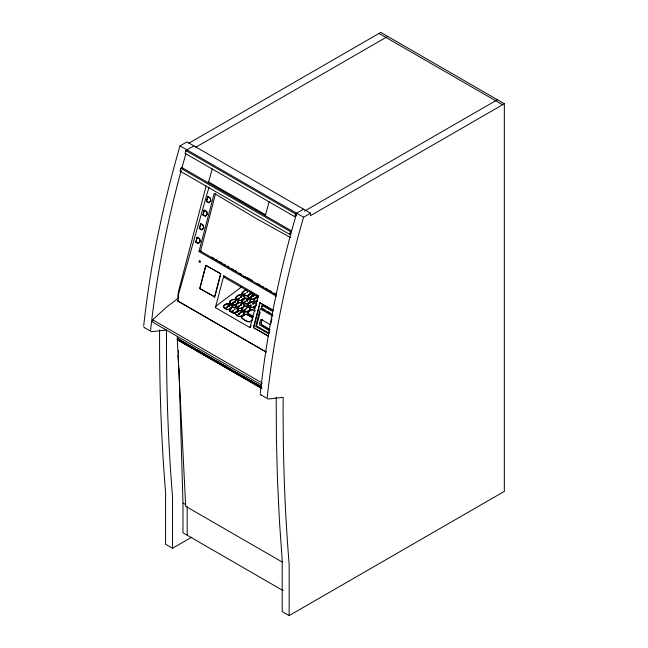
<?xml version="1.0" encoding="UTF-8"?>
<svg xmlns="http://www.w3.org/2000/svg" width="648" height="648" viewBox="0 0 648 648"><rect width="100%" height="100%" fill="white"/><g stroke="black" fill="none" stroke-linecap="round" stroke-linejoin="round"><path stroke-width="0.97" d="M178.184 301.587L178.192 297.173A14.799 8.546 -60 0 1 178.621 293.99L209.012 187.061M234.665 309.347L234.657 309.161M256.932 300.737L257.021 301.199M247.447 300.834L246.807 301.045L247.204 300.931M247.188 301.045L247.366 300.672M240.74 297.351L240.781 296.606L241.421 296.792M240.764 297.197L241.105 296.622M240.052 313.154L240.602 312.377L240.068 312.814M246.183 308.634L247.212 307.735M244.231 302.405L244.11 302.235M233.239 310.854C232.648 309.801 232.656 311.656 233.231 310.684M239.363 306.334C239.687 305.88 238.156 306.334 239.258 306.026M232.648 311.291L233.005 311M238.877 306.512L238.65 306.131M234.333 309.679L234.592 309.137M240.748 304.69C240.546 305.767 240.554 303.944 241.048 304.819M234.398 301.344L234.001 301.604L235.119 300.964M253.368 296.014C254.51 295.885 253.514 294.265 254 295.634M223.479 307.095C224.281 299.927 238.44 306.164 229.011 309.501A1.895 1.239 -7.6 0 1 226.727 309.485L223.503 307.257M234.981 299.255C232.689 298.971 225.812 303.321 232.875 304.609A1.895 1.239 -7.6 0 0 235.159 304.625C247.366 296.557 220.514 298.793 232.924 304.884A1.895 1.239 -7.6 0 0 235.2 304.908L238.229 302.665L238.367 301.417L238.464 302.187M229.416 310.092L229.846 311.267L232.697 312.927A1.895 1.239 -7.6 0 0 234.973 312.944C244.669 310.028 229.935 302.851 229.595 311.008M229.465 310.7L231.555 308.456M232.454 310.951C230.915 311.753 233.061 310.967 232.664 310.514M235.864 297.902C236.771 293.998 243.324 293.374 244.669 297.424L244.49 296.784M235.37 313.705C236.723 306.852 250.185 313.349 240.943 316.386A1.895 1.239 -7.6 0 1 238.658 316.37C237.597 316.904 234.77 313.316 235.483 314.304M235.435 314.142L235.427 313.373M238.666 306.536L238.027 306.585L238.642 306.099M250.687 292.167L250.695 293.406L247.666 295.658A1.895 1.239 -7.6 0 1 245.389 295.634C239.63 294.597 242.733 290.183 246.556 289.834M242.158 292.645L242.158 293.406M241.785 301.069C243.146 294.208 256.6 300.745 247.358 303.758A1.895 1.239 -7.6 0 1 245.082 303.734C244.021 304.268 241.186 300.68 241.898 301.668M241.85 300.745L242.093 301.952M250.339 308.594C248.378 302.171 235.848 309.388 244.855 311.777A1.895 1.239 -7.6 0 0 247.131 311.793L250.023 309.695L250.347 308.788M241.623 309.55L243.713 307.306M253.044 293.601C251.554 292.653 247.714 294.848 248.176 297.011M256.843 296.541C257.483 294.889 255.174 299.862 253.635 299.101A1.895 1.239 -7.6 0 1 251.351 299.076L248.5 297.424L248.063 296.411M250.395 297.375L249.893 297.432L251.465 296.906M252.023 295.723C252.258 294.289 251.821 297.149 253.287 296.201M253.967 295.31C252.955 293.674 251.708 296.654 251.951 295.585M143.678 326.163C150.223 265.113 162.923 204.809 180.031 145.865L186.972 141.863L310.53 213.192L310.53 215.63L504.33 103.737L504.33 491.37L289.154 615.6L282.212 611.591L282.212 560.107L279.45 521.17L277.482 480.184L276.429 439.409L276.21 397.256M150.619 330.164C156.403 276.194 167.014 222.791 181.205 170.408M260.294 393.49C266.838 332.432 279.539 272.128 296.646 213.192L295.885 215.987L294.727 216.659L185.053 153.341L185.814 150.547L193.914 145.865M267.235 397.491C273.78 336.442 286.481 276.137 303.588 217.202L310.53 213.192M241.04 305.006L241.186 304.552L240.691 304.665M246.24 308.642L246.799 307.816M250.841 305.176C251.691 305.402 249.926 306.447 250.444 305.386M269.074 332.027L269.236 332.61M239.201 314.167L238.691 313.891L238.561 314.442M245.325 309.647L244.158 309.971L244.644 309.785M234.617 309.404L234.495 309.339M240.53 304.949L240.473 304.706M239.201 314.199L238.699 313.924M229.416 305.84L228.047 306.245M235.589 301.069C234.382 302.405 235.661 301.701 235.516 301.166M238.78 313.859L239.387 314.102M245.519 309.339L245.389 309.566M234.762 302.098L234.422 301.239M206.145 185.96L178.54 291.333A11.939 6.893 -60 0 0 178.054 294.467L178.046 298.396L166.536 307.103L152.653 319.796L152.653 322.129L261.46 384.944M195.704 241.996L197.211 237.281L199.746 238.739L200.305 241.672L198.239 243.454L195.704 241.996L198.523 243.389M199.26 228.428L200.767 223.714L203.294 225.172L203.853 228.104L201.787 229.886L199.26 228.428L202.079 229.821M202.816 214.861L204.323 210.146L206.85 211.604L207.433 214.277L205.343 216.327L202.816 214.861L204.792 215.768M206.364 201.293L207.87 196.579L210.406 198.045L210.94 201.026L208.899 202.759L206.364 201.293L209.191 202.686M196.239 240.999L197.211 237.281M199.552 228.363L200.767 223.714M203.342 213.864L204.323 210.146M206.655 201.228L207.87 196.579M276.348 296.168L198.985 251.505L214.221 193.363L257.442 219.218L290.685 237.638M215.476 193.979L200.499 251.149L276.121 294.808M199.714 288.473L214.772 296.978L199.714 288.473L205.772 265.332L220.83 273.837L205.772 265.332M199.948 288.425L206.007 265.275M214.537 297.035L220.595 273.893M215.023 296.014L220.579 274.801M250.444 326.568L250.322 326.77A2.398 1.385 -60 0 0 249.99 327.613L215.411 307.646L223.771 275.724L258.35 295.691A1.993 1.15 -60 0 0 258.309 296.638M249.99 327.613L258.35 295.691M268.24 336.142L253.417 327.58L259.913 302.786L273.221 310.271M253.903 326.568L260.148 302.721M255.879 325.264L260.188 308.829L272.865 316.143M260.204 312.166L256.592 325.952L269.212 333.234M261.298 308.221L262.529 305.184L261.298 308.221L272.824 314.879M270.078 329.775L261.671 324.923A1.458 1.077 80.6 0 1 261.136 324.34L260.974 323.854A1.199 0.883 80.6 0 1 260.998 323.198L261.841 319.966A1.272 0.94 80.6 0 1 262.148 319.432M269.479 329.225L261.905 324.859A1.458 1.077 80.6 0 1 261.371 324.275L261.209 323.789A1.199 0.883 80.6 0 1 261.233 323.141L261.841 319.966M229.327 306.253L228.671 306.391L229.408 305.807M234.827 309.452L234.374 309.339M289.721 234.398L290.482 231.603L291.641 230.931L181.967 167.613L180.808 168.286L180.047 171.08L289.721 234.398L290.879 233.726M294.727 216.659L295.488 213.864L303.588 209.183M181.715 168.545L185.895 153.617M208.34 182.841L212.269 168.845M265.259 215.703L269.187 201.706M256.94 301.239C256.875 300.121 257.199 301.612 256.462 301.158M223.738 307.695L223.584 307.282L226.687 309.201A1.895 1.239 -7.6 0 0 228.963 309.218L231.854 307.12L232.219 306.172M238.707 303.167C234.932 304.001 234.754 307.897 238.885 308.335A1.895 1.239 -7.6 0 0 241.169 308.351C246.135 306.779 244.879 303.207 240.303 302.535C238.213 302.171 235.337 305.581 235.597 305.662M235.427 313.818L235.508 313.211M242.158 293.082L244.247 291.171M241.85 301.182L246.046 298.218L250.484 300.405M244.604 297.748L241.396 300.316A1.895 1.239 -7.6 0 1 239.112 300.291C237.873 301.134 235.062 296.663 236.018 298.372M248.119 296.533L248.443 295.626M235.435 314.021L238.618 316.086A1.895 1.239 -7.6 0 0 240.894 316.111C246.734 313.681 243.405 312.336 240.076 310.578M256.681 304.204L253.246 301.717L250.946 301.903L247.892 304.519L248.306 305.581L251.157 307.241A1.895 1.239 -7.6 0 0 253.441 307.265L256.325 305.168M241.85 301.385L245.033 303.458A1.895 1.239 -7.6 0 0 247.317 303.475L250.201 301.377L250.517 300.267M256.762 295.747L256.478 296.719L253.587 298.817A1.895 1.239 -7.6 0 1 251.311 298.801L248.208 296.873M253.943 295.569L253.012 295.796M229.254 305.816L228.825 305.913L229.465 306.293M233.102 310.975L232.996 310.902M247.099 300.081L246.483 300.008L247.244 299.838M246.491 300.048L246.896 299.797M228.679 306.301L228.785 306.747L227.837 306.245M252.995 304.22L253.174 303.677C251.853 303.199 253.506 304.884 253.271 303.588M239.055 314.304C238.002 314.321 237.824 315.26 238.537 313.98M244.515 294.362L245.446 293.447L244.28 294.168M235.232 302.081L234.868 301.709L235.653 301.701M271.836 318.597L270.994 323.109M252.874 295.326L253.441 295.407L252.615 295.715M250.177 305.435C250.039 306.609 250.946 304.325 250.258 305.378M244.725 302.195L244.337 302.365M247.52 291.884L246.718 292.345L247.463 291.924M223.868 305.986L223.495 306.933L223.495 306.488M229.473 310.578L232.648 312.644A1.895 1.239 -7.6 0 0 234.932 312.668L238.189 309.938L238.189 310.384M235.985 298.193L239.088 300.113A1.895 1.239 -7.6 0 0 241.364 300.137L244.256 298.04L244.571 296.93M235.661 305.978L238.845 308.051A1.895 1.239 -7.6 0 0 241.121 308.067C248.16 306.002 241.874 302.697 239.088 302.689M256.559 303.912L252.121 301.725L247.941 304.358M258.26 296.833C255.045 297.343 251.78 301.028 256.649 302.138M241.623 309.428L244.806 311.494A1.895 1.239 -7.6 0 0 247.091 311.518L250.347 309.234M252.145 295.375L251.951 295.788M232.494 310.659L232.065 311.113M245.187 309.266L244.766 309.647M244.409 296.825L240.084 294.775L235.977 297.246M242.166 293.285L245.341 295.358A1.895 1.239 -7.6 0 0 247.625 295.375L250.833 292.815L250.8 293.252M258.285 297.011L254.178 299.473M244.904 302.219L244.401 302.324M234.479 309.185L234.471 309.655M241.202 304.771L241.161 304.576M254.316 307.687C253.692 310.57 254.048 306.69 254.47 307.533M241.817 286.716L216.934 305.402A2.803 1.62 -60 0 0 215.857 306.601L215.638 307.014A2.373 1.369 -60 0 0 215.411 307.646M235.913 312.781L235.613 313.057M252.712 295.763L253.797 295.772M242.085 316.726L241.566 317.504L241.89 318.233C244.717 320.12 249.043 324.178 252.072 320.347M256.932 301.069L256.284 301.15M250.395 305.791L251.278 305.014M208.899 202.759L210.681 200.645L210.114 198.11L207.587 196.652M205.343 216.327L207.125 214.213L206.566 211.677L204.031 210.211M201.787 229.886L203.569 227.78L203.01 225.245L200.475 223.779M198.239 243.454L200.021 241.348L199.454 238.804L196.927 237.346M245.454 309.752L244.823 309.768M253.109 317.844L246.119 314.053L242.036 316.41L241.493 317.334L241.842 317.917C244.895 320.549 249.634 323.822 252.744 319.496M255.377 310.975L251.87 309.501L247.755 312.433L248.03 313.324L253.53 316.499M251.019 310.133C245.884 312.409 247.439 314.839 252.793 316.362M226.508 304.034L223.981 305.888M240.781 296.606L241.331 296.679M238.707 298.728C239.833 297.764 237.767 298.76 238.869 298.939M240.667 297.529L240.716 297.027L240.108 297.521L240.74 297.116M240.926 296.978L241.453 296.582M238.877 298.971C236.949 299.117 240.116 297.286 238.991 298.89M227.48 307.436C223.098 308.521 229.279 307.76 226.913 307.039L226.913 307.039M232.227 303.426L233.693 302.778L233.102 302.438C233.442 302.608 230.923 304.22 233.693 302.778M241.34 297.027L241.421 296.865M251.132 293.633L248.605 295.488M236.739 312.482L239.339 310.603M244.021 309.979L245.276 309.922M240.044 313.381L240.003 312.968M241.493 312.296L240.854 312.433L241.34 312.296M247.69 307.703L247.423 307.662M248.054 305.321L251.124 307.071A1.895 1.239 -7.6 0 0 253.409 307.087L256.3 304.989M244.612 314.847L242.206 316.264M252.25 295.213L252.639 295.051M238.634 314.564L239.169 314.426M245.284 306.059L244.442 306.447M244.596 302.308L244.523 301.701L245.552 301.766L244.806 301.709M238.861 306.374L239.25 305.994M188.722 143.289L380.781 32.4L504.33 103.737M195.656 147.29L387.723 36.41M304.455 211.118L497.389 99.727M261.662 388.265L177.463 339.649L177.463 338.677L261.039 386.645M177.463 339.649L261.039 387.617M159.594 329.929C159.327 384.264 161.125 438.623 165.605 492.78L165.605 544.263L172.538 548.273L191.784 537.168M245.819 289.923L244.976 290.312M251.173 293.909L252.275 293.285M232.899 307.282L232.284 307.598M238.513 306.828L238.156 306.715M234.795 309.679L234.819 309.663M227.934 305.945L228.695 305.751M253.473 295.342L253.028 295.65M250.185 297.44L251.076 297.189M225.941 307.97L227.246 307.436L226.679 307.16M231.125 305.451L228.647 304.058L226.711 303.928M252.671 295.472L253.328 295.358M240.611 312.409L241.186 312.312M250.962 296.719L251.213 296.906M251.238 310.028L253.028 309.623M245.041 314.62L246.734 314.458L252.38 317.706M244.523 301.733L245.155 301.539M238.642 306.358L238.059 306.731M257.418 300.478L257.005 300.38L257.442 300.575M253.417 327.58L268.475 336.077M255.393 326.292L268.766 333.817M235.022 301.717L235.264 301.288M198.985 251.505L201.204 250.979M243.316 277.101L245.535 276.575M234.341 307.168L233.126 307.209M247.925 300.202L246.046 300.64M240.157 297.554L240.57 297.416M252.914 294.97L253.554 295.018M250.177 297.408L250.825 297.691L249.885 297.392M252.939 296.209L252.299 296.071M234.244 301.644L234.973 302.146M228.039 306.204L228.444 305.937M241.202 304.933L240.951 304.673M224.411 277.352L223.844 276.963A1.993 1.15 -60 0 1 223.771 275.724M250.104 308.027L250.258 308.44L246.499 306.018M257.531 300.421L257.41 300.802M233.053 302.584L233.701 302.81M144.634 327.694L143.953 327.361L151.575 331.703L166.536 330.043C166.204 385.673 167.954 441.337 172.538 496.789L172.538 548.273M261.249 395.021L260.569 394.689L268.183 399.03L283.152 397.37C282.82 453.001 284.561 508.664 289.154 564.116L289.154 615.6M379.015 33.421L502.565 104.749M180.031 145.865L303.588 217.202M185.814 150.547L295.488 213.864M208.599 181.91L265.518 214.772M180.808 168.286L290.482 231.603M211.621 256.997L214.229 258.503M215.97 259.508L217.712 260.512M219.445 261.509L222.053 263.015M223.795 264.019L225.536 265.024M227.278 266.028L229.011 267.033M231.62 268.539L233.361 269.544M235.103 270.548L236.836 271.553M239.444 273.059L241.186 274.064M247.269 277.579L252.493 280.584M257.71 283.597L260.318 285.104M262.051 286.108L263.793 287.113M265.534 288.117L268.142 289.624M269.876 290.628L271.617 291.632M274.226 293.139L275.967 294.143M224.143 277.263L257.855 296.727M259.913 302.786L272.986 310.335M254.299 300.567L256.616 301.96M262.059 305.305L272.768 311.486M262.594 308.578L265.064 310.003M267.535 311.429L270.005 312.854M235.799 299.975L238.326 301.555L238.172 301.134M270.257 324.656L261.719 319.723A1.563 1.158 80.6 0 0 261.16 319.594L260.658 319.82A1.272 0.94 80.6 0 0 260.358 320.355L259.508 323.587A1.199 0.883 80.6 0 0 259.492 324.243L259.654 324.729A1.458 1.077 80.6 0 0 260.188 325.312L269.438 330.65M234.819 307.581L238.059 309.315M178.192 301.158L266.336 352.05M177.309 300.818L266.109 352.091M152.653 319.796L262.327 383.114M177.309 338.426L261.752 387.18M177.463 338.677L261.662 387.293M177.309 336.45L177.309 339.722L261.752 388.476M178.079 355.088L178.913 371.596M179.01 369.635L182.987 503.034L185.506 504.492M282.609 562.262L185.701 506.315L177.309 339.722M283.225 590.676L182.987 532.802L182.987 503.034M253.878 295.124L253.951 295.699M251.44 296.897L251.278 297.254M232.219 306.293L231.838 305.605M229.935 303.102L229.692 302.665M254.138 300.453L254.056 299.797L254.219 300.599M256.616 303.88L256.535 303.734M250.752 292.021L250.922 292.604M250.436 300.121L250.622 301.028M250.525 300.915L250.493 301.352M248.2 295.925L248.168 296.363M248.079 296.249L248.257 297.157M246.264 308.213L246.232 308.78M244.247 304.714L244.377 305.791M242.247 293.431L242.401 293.852M242.093 292.969L242.206 293.568M244.823 309.525L244.814 310.084M244.021 312.757L244.199 313.664M244.11 313.551L244.077 313.988M241.704 309.574L241.866 309.987M240.748 304.503L240.959 305.127M241.574 308.942L241.672 309.704M237.808 309.047L237.994 309.452M235.653 305.338L235.791 306.407M235.516 314.167L235.669 314.588M232.089 305.872L232.268 306.779M232.178 306.658L232.146 307.103M229.643 302.057L229.74 302.819M229.003 305.54L228.995 305.986M229.538 309.768L229.505 310.214M228.226 306.31L227.991 305.888M250.347 308.464L250.403 308.91M178.435 350.438L178.532 353.468M187.183 506.453L187.183 535.224M177.706 338.531L177.706 339.512M250.711 326.171A2.803 1.62 -60 0 1 251.181 325.652M186.972 149.874L186.721 150.806L186.972 149.874M223.552 307.411L223.439 306.812L223.552 307.411M199.163 261.201A0.867 0.64 80.6 0 0 199.916 262.399A0.867 0.64 80.6 0 0 200.256 261.023A0.867 0.64 80.6 0 0 199.163 261.201"/></g></svg>
